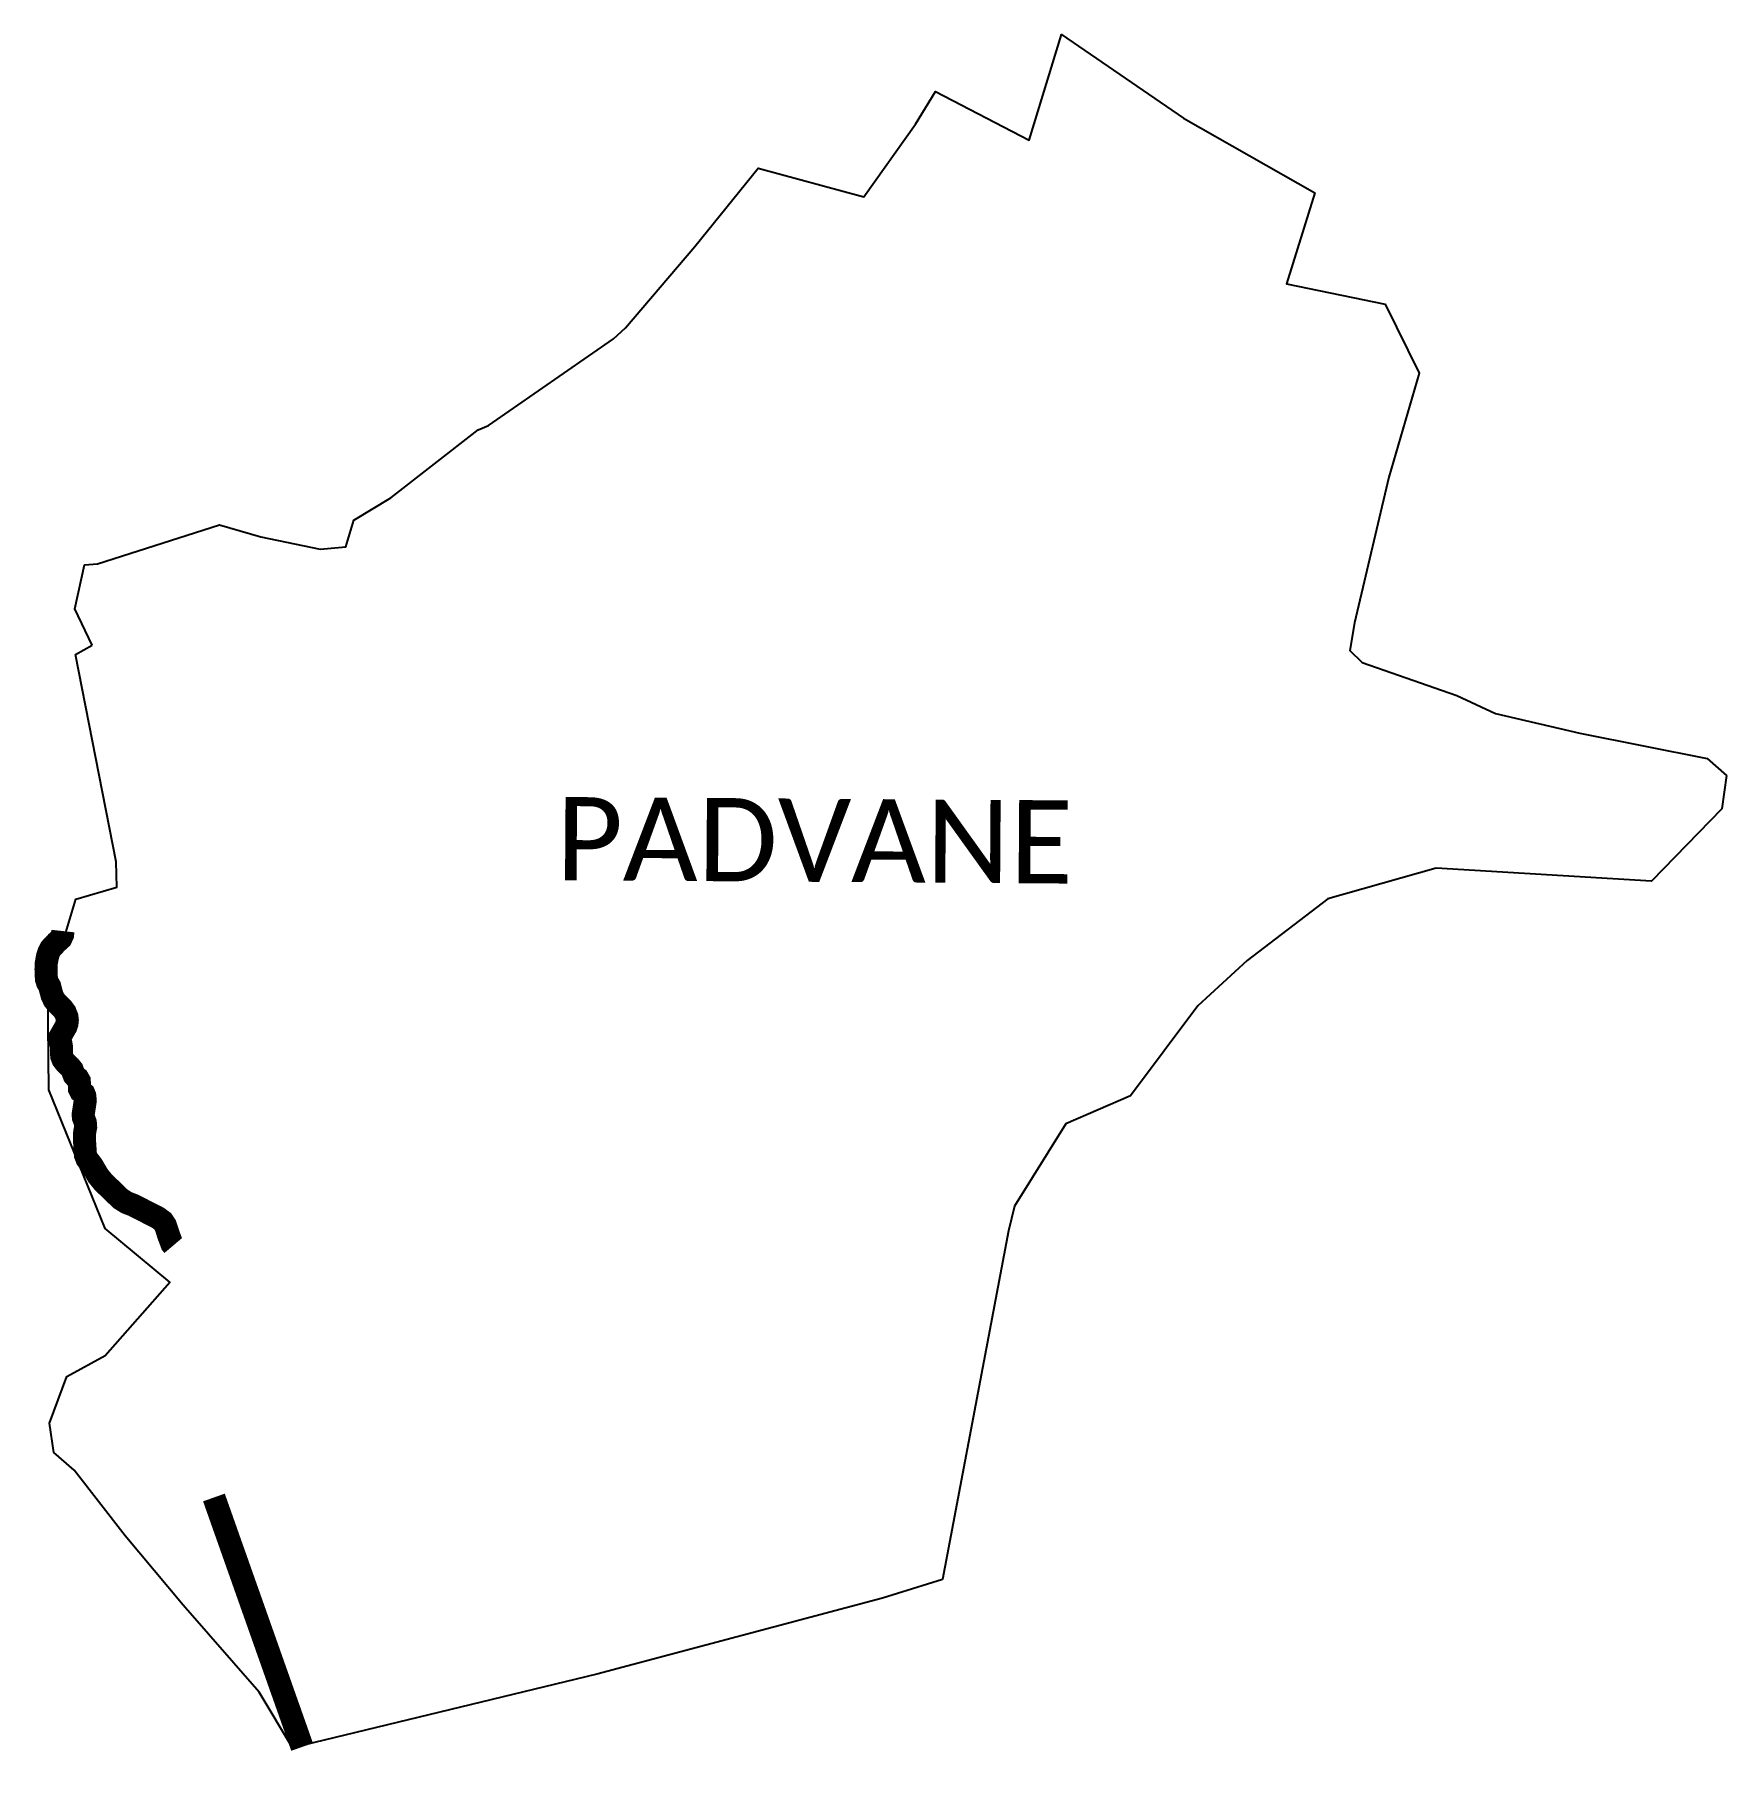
# Model space of a CAD drawing. Header units: metres. Extents: x 325423 to 329094, y 1812905 to 1816644.
import ezdxf

# ---------------------------------------------------------------- set-up
doc = ezdxf.new("R2010")
doc.units = ezdxf.units.M
doc.header["$MEASUREMENT"] = 0
for name, color, linetype in [('UNPROTECTED', 130, 'Continuous'), ('UNPROTECTED DUE TO CREEK', 150, 'Continuous'), ('VILLAGE BOUNDRY', 3, 'Continuous'), ('VILLAGE NAME', 250, 'Continuous')]:
    doc.layers.add(name, color=color, linetype=linetype)
doc.styles.get("Standard").update_dxf_attribs({"font": 'arial.ttf'})

msp = doc.modelspace()

# ---------------------------------------------------------------- linework, layer by layer
at = {"layer": 'UNPROTECTED', "const_width": 50, "flags": 128}
msp.add_lwpolyline([(325485.2, 1814699.3), (325484.3, 1814691.2), (325480.7, 1814683.4), (325471.6, 1814675.1), (325462.6, 1814665.6), (325458.6, 1814661.3), (325454.6, 1814653.5), (325451.5, 1814643.9), (325448.7, 1814627.9), (325448.4, 1814615.9), (325449.3, 1814595.3), (325451.7, 1814587.8), (325456.3, 1814579.8), (325458.6, 1814570.9), (325461.5, 1814560.1), (325466.2, 1814550), (325472.8, 1814542.3), (325484, 1814531.2), (325489.9, 1814523.2), (325493.8, 1814513.2), (325494.6, 1814506.3), (325493.9, 1814499), (325491.5, 1814491.8), (325486.4, 1814483), (325482.5, 1814476.3), (325478.7, 1814469.5), (325477.8, 1814464.3), (325480.6, 1814455.9), (325482.1, 1814447.3), (325481.7, 1814440), (325482.5, 1814428.1), (325485.1, 1814421.1), (325491.1, 1814413.3), (325500, 1814405), (325505.1, 1814398.7), (325507.4, 1814392.3), (325509.5, 1814386.4), (325512.1, 1814383.4), (325517.3, 1814379.9), (325520.6, 1814374.2), (325520.9, 1814364.9), (325521, 1814357.5), (325524.1, 1814351.3), (325530.6, 1814346.5), (325532.5, 1814341.9), (325533.5, 1814331.2), (325530.6, 1814311.9), (325529, 1814301.9), (325529.5, 1814295.1), (325533.7, 1814283.8), (325534.4, 1814274), (325532.3, 1814263.1), (325531.7, 1814248.2), (325532.9, 1814230), (325533.9, 1814214.1), (325537.2, 1814205.4), (325548.9, 1814190.1), (325556.7, 1814176.7), (325561.5, 1814168.5), (325572.8, 1814154.7), (325590.2, 1814137.9), (325610.2, 1814118.6), (325623.2, 1814110.4), (325638.3, 1814104.6), (325670.3, 1814088.2), (325690.6, 1814077.9), (325701.5, 1814070), (325707.5, 1814060.8), (325715.2, 1814037.5), (325721.6, 1814020.6), (325724.4, 1814017.3)], dxfattribs=at)
at = {"layer": 'UNPROTECTED DUE TO CREEK', "const_width": 50, "flags": 128}
msp.add_lwpolyline([(325812.7, 1813470.9), (326004, 1812929.8)], dxfattribs=at)
at = {"layer": 'VILLAGE BOUNDRY'}
msp.add_lwpolyline([(325512.7, 1815298.9), (325548.7, 1815319.5)], dxfattribs=at)
for points in [[(325548.7, 1815319.5, 0), (325511, 1815398.3, 0), (325532.2, 1815493.4, 0), (325560, 1815496.1, 0), (325824.7, 1815580.4, 0), (325914.1, 1815554.2, 0), (326042.9, 1815527.5, 0), (326098.5, 1815532.3, 0), (326116.3, 1815590.2, 0), (326196.6, 1815639.2, 0), (326385.9, 1815786.2, 0), (326408.7, 1815796.1, 0), (326679.6, 1815983.8, 0), (326705.2, 1816007.6, 0), (326856.1, 1816184.2, 0), (326993.6, 1816354.1, 0), (327222.3, 1816291.6, 0), (327334.8, 1816449.1, 0), (327378.4, 1816520, 0), (327581.6, 1816414.5, 0), (327651.2, 1816643.8, 0), (327916, 1816462.1, 0), (328201.1, 1816300.6, 0), (328139.5, 1816103.4, 0), (328353.5, 1816059.2, 0), (328427.6, 1815909.6, 0), (328361.4, 1815683.7, 0), (328287.3, 1815367.5, 0), (328276.8, 1815307.8, 0), (328303.5, 1815281.7, 0), (328509, 1815210.4, 0), (328593, 1815171.5, 0), (328776.2, 1815128.6, 0), (329052, 1815073.9, 0), (329094.1, 1815036.9, 0)], [(329094.1, 1815036.9, 0), (329083.9, 1814964.1, 0), (328931.1, 1814807.9, 0), (328464, 1814836, 0), (328229, 1814769.4, 0), (328054, 1814635.7, 0), (327947.1, 1814537.2, 0), (327801.3, 1814342, 0), (327660.9, 1814281.2, 0), (327549.4, 1814103, 0), (327536.6, 1814049.3, 0), (327393.6, 1813293.3, 0), (327263, 1813252.2, 0), (326643.2, 1813087.6, 0), (325983.1, 1812927.6, 0), (325910.9, 1813048.4, 0), (325746, 1813237.3, 0), (325620.3, 1813387.7, 0), (325509.4, 1813530.2, 0), (325465.4, 1813568.6, 0), (325456, 1813632.3, 0), (325493.8, 1813733, 0), (325577, 1813778.6, 0), (325716.8, 1813937.7, 0), (325576.7, 1814054.6, 0), (325454.2, 1814354.9, 0), (325452.4, 1814566.2, 0), (325513.4, 1814768.5, 0), (325602.4, 1814794.3, 0), (325600.8, 1814849.3, 0), (325512.7, 1815298.9, 0)]]:
    msp.add_polyline3d(points, dxfattribs=at)

# ---------------------------------------------------------------- texts
at = {"layer": 'VILLAGE NAME', "insert": (326555.4, 1814990.2), "char_height": 180.345, "attachment_point": 1, "rotation": 359.6139}
msp.add_mtext_dynamic_manual_height_columns('{\\fCalibri|b0|i0|c0|p34;PADVANE}', width=1779.605, gutter_width=901.7, heights=[0], dxfattribs=at)

doc.saveas('drawing.dxf')
